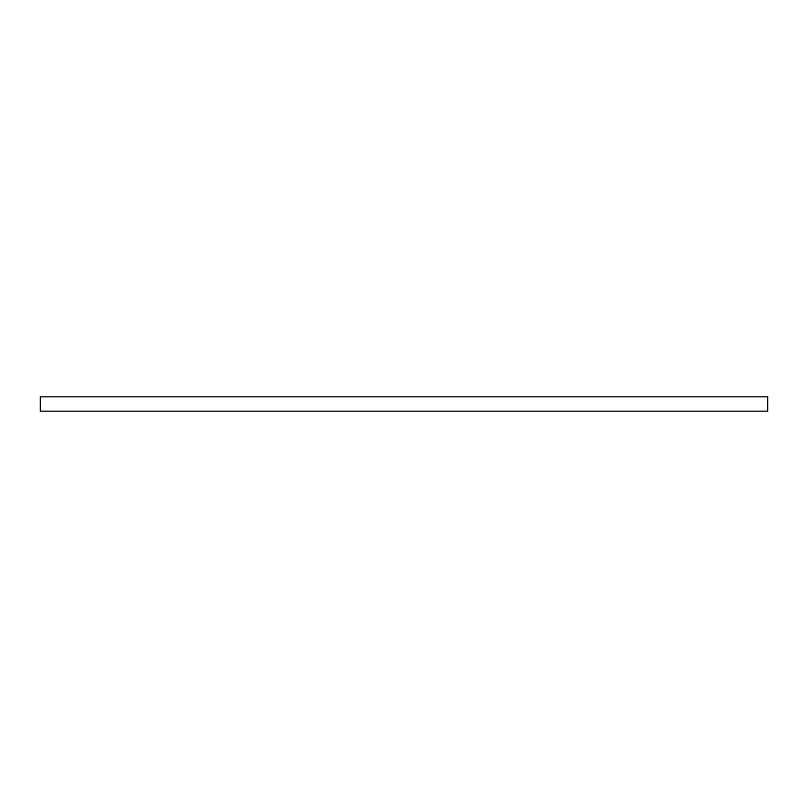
<?xml version="1.0" encoding="UTF-8"?>
<svg xmlns="http://www.w3.org/2000/svg" width="808" height="808" viewBox="0 0 808 808"><rect width="100%" height="100%" fill="white"/><g stroke="black" fill="none" stroke-linecap="round" stroke-linejoin="round"><path stroke-width="1.21" d="M767.6 396.728L40.4 396.728L40.4 411.272L767.6 411.272L767.6 396.728"/></g></svg>
